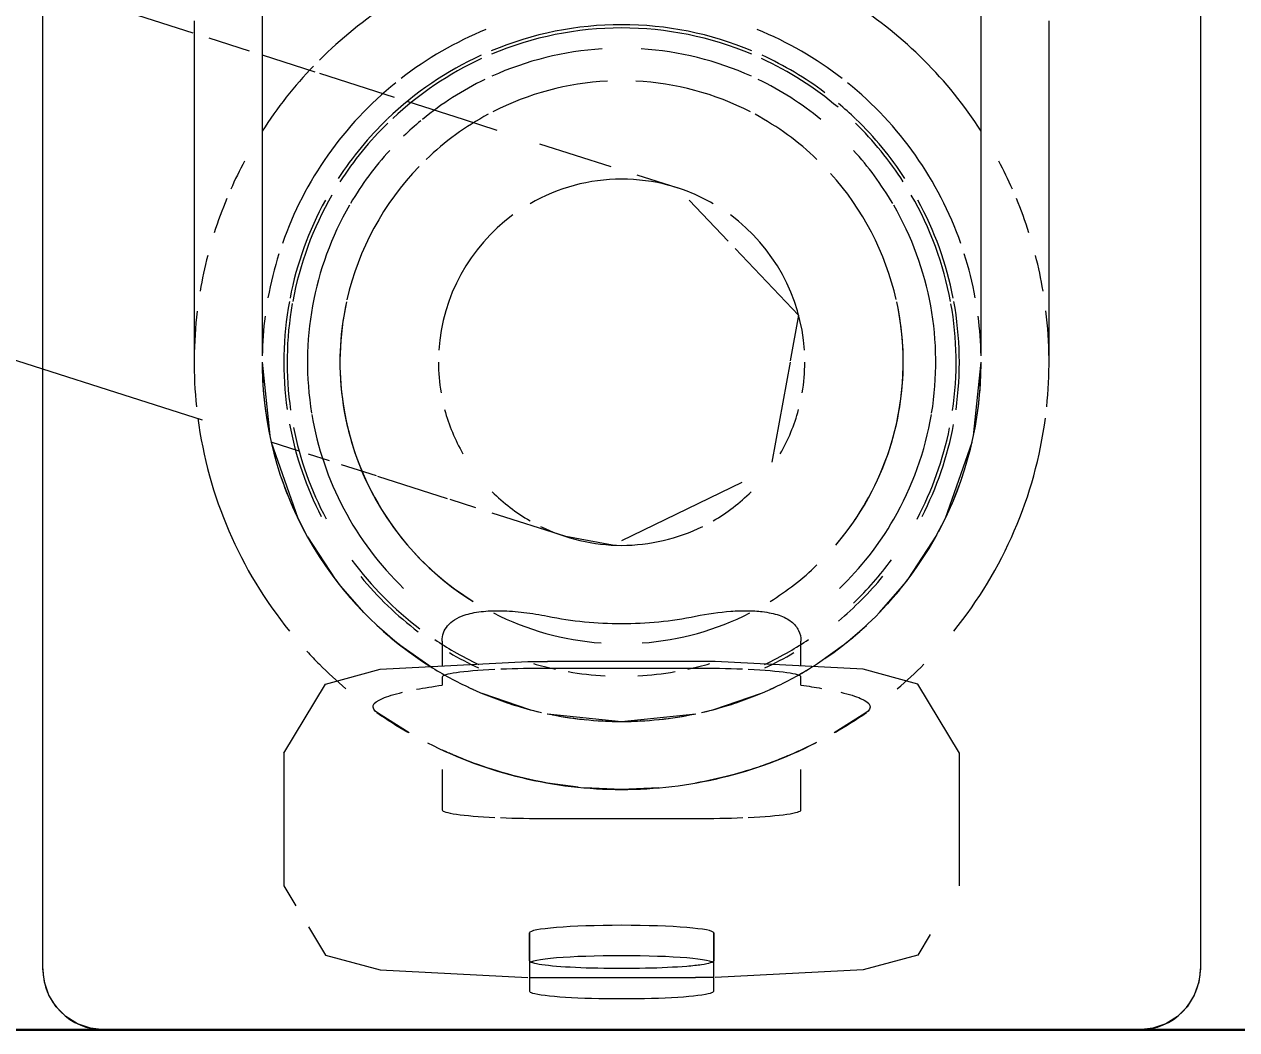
# Model space of a CAD drawing. Header units: metres. Extents: x 147 to 427, y -16 to 162.
# Drawn here: x 171.91921 to 171.95892, y 80.5957 to 80.62865 of the extents above; entities that cross this region are included whole.
import ezdxf

# ---------------------------------------------------------------- set-up
doc = ezdxf.new("R2010")
doc.units = ezdxf.units.M
doc.layers.add('1053_ARQ_BASE_MATADOURO_dwg', color=7, linetype='Continuous', lineweight=5, true_color=0x767676)
for name, color, linetype, lineweight in [('A-ANNO-DIMS', 7, 'Continuous', 5), ('A-ANNO-DIMS-50', 7, 'Continuous', 5), ('A-PAREDE', 7, 'Continuous', 30), ('A_lay', 7, 'Continuous', 5), ('P-SANR-FIXT', 7, 'Continuous', 5)]:
    doc.layers.add(name, color=color, linetype=linetype, lineweight=lineweight)
doc.styles.add('Century Gothic_1', font='GOTHIC.TTF', dxfattribs={"height": 0.075})
doc.dimstyles.new('Setores_1_5', dxfattribs={"dimscale": 0.3048, "dimtxt": 0.07831262022881443, "dimasz": 0.5208333333333333, "dimexe": 0.3937007874015747, "dimexo": 0.2460629921259842, "dimgap": 0.2870734908136483, "dimtad": 1, "dimrnd": 0.01, "dimzin": 0, "dimdsep": 46, "dimtxsty": 'Century Gothic_1', "dimblk1": 'OBLIQUE', "dimblk2": 'OBLIQUE', "dimsah": 1, "dimcen": 0.09, "dimazin": 0, "dimtfac": 1, "dimtdec": 4, "dimtix": 1, "dimtmove": 0, "dimatfit": 3, "dimfxl": 1, "dimtvp": 1, "dimtolj": 1, "dimtzin": 0, "dimarcsym": 2})
doc.dimstyles.new('Setores_1_5_1', dxfattribs={"dimscale": 0.3048, "dimtxt": 0.07831262022881443, "dimasz": 0.5208333333333333, "dimexe": 0.3937007874015747, "dimexo": 0.2460629921259842, "dimgap": 0.2870734908136483, "dimtad": 1, "dimrnd": 0.01, "dimzin": 0, "dimdsep": 46, "dimtxsty": 'Century Gothic_1', "dimblk1": 'OBLIQUE', "dimblk2": 'OBLIQUE', "dimsah": 1, "dimcen": 0.09, "dimazin": 0, "dimtfac": 1, "dimtdec": 4, "dimtix": 1, "dimtmove": 1, "dimatfit": 3, "dimfxl": 1, "dimtvp": 1, "dimtolj": 1, "dimtzin": 0, "dimarcsym": 2})

# ---------------------------------------------------------------- blocks, each defined once
blk = doc.blocks.new('UT_Ducha higiênica - UT_Ducha higiênica-V44-BANHEIROS E VESTIÁRIO')
at = {"layer": 'P-SANR-FIXT', "color": 254, "true_color": 0xd3d3d3}
for p, q in [((0.06104499430343664, 0.001999999999942737), (0.06104499430343756, 0.03878872391187442)), ((0.06822741628874161, 0.03878872391187346), (0.06822741628874161, 0.02214454025150191)), ((0.09177258371125956, 0.02214186629510981), (0.09177258371126114, 0.03878872391187346)), ((0.09895500569656936, 0.0387887239118745), (0.09895500569656929, 0.001999999999943672)), ((0.06104499430363419, 0.03424681124900408), (0.06595411103334692, 0.03267435979652091)), ((0.06822741628893825, 0.03194619170684351), (0.06994938744700697, 0.03139462282027672)), ((0.07010050506358714, 0.0313462179587135), (0.07254989304718312, 0.0305616483702218)), ((0.06822741628874326, 0.02187499999996194), (0.068475631387799, 0.0194702847717769)), ((0.09152369447769643, 0.01946705630806995), (0.09177258371125954, 0.02187499999996153)), ((0.06943539135149088, 0.01895869022099791), (0.0685225795415959, 0.01925107525385431)), ((0.09060673141862002, 0.01676706736024643), (0.09147742045860399, 0.0192553536774535)), ((0.06970923227606539, 0.01615714840250164), (0.07061358243711897, 0.01476944635694471)), ((0.08938492596379394, 0.01476747638813229), (0.09032112149020635, 0.01621212277870662)), ((0.07079582342454933, 0.01453491411446422), (0.07154986264698524, 0.0136781160826587)), ((0.0884501373530194, 0.01367811608266058), (0.08920417657545324, 0.01453491411446393)), ((0.07198276036385477, 0.01325423461310775), (0.07265991411450354, 0.01267082342450995)), ((0.08734008588549899, 0.01267082342450972), (0.08801578648560919, 0.01325288342363734)), ((0.07273374357054173, 0.01261242774707668), (0.07379873677420344, 0.01186809929879826)), ((0.08641334370622092, 0.01200267759110196), (0.08726376948164978, 0.01261047733788928)), ((0.07412491401730092, 0.01155671459198068), (0.07412491401730086, 0.01129402377390399)), ((0.08242311051218912, 0.01184108410913222), (0.07757688948781413, 0.01184108410913224)), ((0.08587508598270446, 0.0112940237739037), (0.08587508598270459, 0.01155671459198066)), ((0.07542150904338489, 0.0110292105958307), (0.07698436117071306, 0.01049520871497462)), ((0.08301563882928972, 0.01049520871497461), (0.08457849095971808, 0.01102921059713941)), ((0.0730394263074253, 0.009727966869603671), (0.07200607566634437, 0.01038164654034973)), ((0.07757394160187074, 0.01035510556088635), (0.08000000000000114, 0.0101024162887036)), ((0.0800000000000013, 0.0101024162887036), (0.08242605839813173, 0.01035510556088628)), ((0.08799392433365855, 0.01038164654034966), (0.08696057369257817, 0.009727966869603945)), ((0.08638031404183706, 0.009413395258703454), (0.08587508598270358, 0.009167389496973835)), ((0.0741249140173002, 0.008527372864121677), (0.07412491401729991, 0.007205805335185135)), ((0.08587508598270274, 0.007205805335185112), (0.0858750859827033, 0.00852737286654901)), ((0.0785765260091047, 0.007947555087235951), (0.07757688948781356, 0.008086289565497685)), ((0.08000000000000143, 0.00787499999996996), (0.07878384747720917, 0.007927922419297156)), ((0.0812161525227937, 0.007927922419297151), (0.0800000000000014, 0.00787499999996996)), ((0.07757688948781348, 0.006921435818033574), (0.0824231105121896, 0.006921435818033574)), ((0.07698346004041728, 0.001710865976455034), (0.07757688948801204, 0.001708375838780683)), ((0.07757688948801204, 0.001708375838780683), (0.08242311051238689, 0.001708375838780683)), ((0.0830165399599795, 0.001710865976455034), (0.08242311051238689, 0.001708375838780683)), ((0.09695500569656933, -5.632601052241171e-14), (0.06304499430343664, -5.632601052241171e-14))]:
    blk.add_line(p, q, dxfattribs=at)
at = {"layer": 'P-SANR-FIXT', "color": 9, "true_color": 0xc0c0c0}
for p, q in [((0.06104499430343674, 0.001999999999942718), (0.06104499430343764, 0.03878872391187346)), ((0.09895500569656944, 0.03878872391187348), (0.09895500569656941, 0.001999999999943668)), ((0.07412491401749814, 0.01273655080202415), (0.07412491401749814, 0.01193837181981316)), ((0.07412491401729997, 0.01273655080196305), (0.07412491401729997, 0.0119711626338149)), ((0.08587508598289864, 0.01193837181981316), (0.08587508598289864, 0.01273655080202415)), ((0.08587508598270448, 0.0119711626338149), (0.08587508598270448, 0.01273655080196381)), ((0.08242311051238689, 0.0120711386271508), (0.07757688948801204, 0.0120711386271508)), ((0.06893541974517674, 0.00906521186136257), (0.06893541974517674, 0.004714302604568912)), ((0.09106458025522005, 0.004714302604568912), (0.09106458025522005, 0.00906521186136257)), ((0.0689354197451789, 0.004714302604568912), (0.0693312301235298, 0.004056136002325582)), ((0.07698346004041728, 0.003173871124087191), (0.07698346004041728, 0.002177270031816306)), ((0.07698346004022073, 0.002264289819095029), (0.07698346004022073, 0.00317387112402691)), ((0.0830165399599795, 0.002177270031816306), (0.0830165399599795, 0.003173871124087191)), ((0.08301653995978217, 0.00317387112402691), (0.08301653995978217, 0.002264289819095029)), ((0.07698346004022073, 0.00217727003175559), (0.07698346004022073, 0.001267688726823709)), ((0.08301653995978217, 0.001267688726823709), (0.08301653995978217, 0.00217727003175559)), ((0.09695500569656944, -5.632601052241171e-14), (0.06304499430343675, -5.632812549727362e-14))]:
    blk.add_line(p, q, dxfattribs=at)
at = {"layer": 'P-SANR-FIXT', "color": 254, "true_color": 0xe0e0e0}
for p, q in [((0.06822741628874153, 0.0387887239118744), (0.06822741628874152, 0.02214454025150181)), ((0.09177258371125947, 0.02214186629510983), (0.09177258371126105, 0.03878872391187439)), ((0.0664770384321542, 0.03250685961409271), (0.06779785967540676, 0.03208378405961167)), ((0.07300000000019997, 0.03041747348683151), (0.07481458797318594, 0.02983623827673431)), ((0.07731404008871702, 0.02903563252098364), (0.07964731213833465, 0.02828825631759332)), ((0.08221458441827875, 0.02718533653465264), (0.08349389999843419, 0.02584150952551587)), ((0.08551621821180103, 0.02187500000002751), (0.08492132609945242, 0.01859802779996504)), ((0.07042862442270614, 0.01864054525287869), (0.06973999824243708, 0.0188611208262413)), ((0.07429762884090087, 0.01740125477517554), (0.07201105281647545, 0.01813367365799743)), ((0.08394184234054798, 0.01793315765967792), (0.08000000000020055, 0.01602502537867464)), ((0.07522818576166651, 0.01710318576149131), (0.07438156632513697, 0.01737436854975955)), ((0.07816972594214895, 0.016160973672439), (0.07576444373544437, 0.01693141562926708)), ((0.07970506017622805, 0.01588225350945988), (0.07816972594214895, 0.016160973672439)), ((0.07698436117071306, 0.01049520871497462), (0.07738035367749312, 0.01039757954135916)), ((0.08261964632250934, 0.01039757954135907), (0.08301563882928972, 0.01049520871497461))]:
    blk.add_line(p, q, dxfattribs=at)
at = {"layer": 'P-SANR-FIXT', "color": 254, "true_color": 0xe9e9e9}
for p, q in [((0.07481458797318594, 0.02983623827673431), (0.07591139295835699, 0.02948491792992195)), ((0.07196792898226677, 0.01814748676114455), (0.0708268214273001, 0.01851299777484513))]:
    blk.add_line(p, q, dxfattribs=at)
at = {"layer": 'P-SANR-FIXT', "color": 9, "true_color": 0xc0c0c0, "flags": 128}
for points in [[(0.06104499430363419, 0.02164623927538396), (0.0476736556236361, 0.02592924619630916), (0.03007630998353111, 0.03156589597164119), (0.01500000000021316, 0.03639502651315871)], [(0.0660000000001994, 0.03306065756349574), (0.0660000000001994, 0.02415942696860699), (0.0660000000001994, 0.02187500000003184)], [(0.09400000000019954, 0.02187500000003184), (0.09400000000019954, 0.02584343730840307), (0.09400000000019954, 0.03306065756349574)], [(0.0689354197451789, 0.00906521186136257), (0.07029757951632354, 0.01133025622936551), (0.07209136691995663, 0.01181830237206256), (0.07693186388701999, 0.01206843198265125), (0.07757688948801204, 0.0120711386271508)], [(0.09106458025522005, 0.00906521186136257), (0.08970242048407757, 0.01133025622936551), (0.08790863308044232, 0.01181830237206256), (0.08306813611337895, 0.01206843198265125), (0.08242311051238689, 0.0120711386271508)], [(0.06973999824243708, 0.003376422840062014), (0.07029757951632354, 0.002449258236561638), (0.0720913669199588, 0.001961212093868926), (0.07693186388701999, 0.001711082483280234)], [(0.09010558220786723, 0.003119648899398874), (0.08970242048407757, 0.002449258236561638), (0.08790863308044014, 0.001961212093868926), (0.08306813611337895, 0.001711082483280234)], [(0.06304499430343675, -5.726294438623825e-14), (0.06259995243552413, 5.014417557908725e-05), (0.06217722682520164, 0.0001980622641378956), (0.06179801469971929, 0.0004363370350066705), (0.06148133133850069, 0.0007530203962252626), (0.06124305656763191, 0.001132232521707611), (0.0610951384790731, 0.001554958132030097), (0.06104499430343675, 0.001999999999942726)], [(0.0989550056965694, 0.001999999999943688), (0.09890486152093304, 0.001554958132031078), (0.09875694343237425, 0.001132232521708595), (0.09851866866150548, 0.0007530203962262385), (0.09820198530028691, 0.0004363370350076501), (0.09782277317480456, 0.0001980622641388589), (0.09740004756448208, 5.014417558004189e-05), (0.09695500569656945, -5.63238955475498e-14)]]:
    blk.add_lwpolyline(points, dxfattribs=at)
at = {"layer": 'P-SANR-FIXT', "color": 254, "true_color": 0xe0e0e0, "flags": 128}
for points in [[(0.08050085544233644, 0.02801485572802977), (0.08180413976469302, 0.02759739746852532), (0.08183027405825215, 0.02758902632762469)], [(0.08372439327547336, 0.02559939327529816), (0.08579708865523403, 0.02342217908652389), (0.08552419909304948, 0.02191896280510337)]]:
    blk.add_lwpolyline(points, dxfattribs=at)
at = {"layer": 'P-SANR-FIXT', "color": 254, "true_color": 0xd3d3d3, "flags": 128}
for points in [[(0.06626901951478636, 0.01997291869994278), (0.06343099433523665, 0.02088197364026179), (0.06104499430363419, 0.02164623927538396)], [(0.06852257954139873, 0.01925535367745389), (0.06939326858138262, 0.0167670673602468), (0.06969279947319262, 0.01618682414660303)]]:
    blk.add_lwpolyline(points, dxfattribs=at)
at = {"layer": 'P-SANR-FIXT', "color": 254, "true_color": 0xd3d3d3}
for centre, radius, start, end in [((0.0800000000000014, 0.02187499999996996), 0.01399999999999999, 122.7927710263034, 135.0000000000004), ((0.0800000000000014, 0.02187499999996996), 0.01400000000000001, 32.76646705730297, 57.20722897369675), ((0.0800000000000014, 0.02187499999996695), 0.01177258371126372, 112.1724702843523, 127.8402297297984), ((0.0800000000000014, 0.02187499999996695), 0.0117725837112637, 52.15977027020109, 67.82752971564723), ((0.0800000000000014, 0.02187499999996996), 0.01399999999999999, 136.1160711698546, 147.2335472644615), ((0.0800000000000014, 0.02187499999996695), 0.01177258371126371, 128.9337603640835, 160.694666494968), ((0.0800000000000014, 0.02187499999996695), 0.01177258371126372, 19.30594577681172, 51.066239635916), ((0.0800000000000014, 0.02187499999996996), 0.01399999999999999, 151.9013180165063, 156.1238706029173), ((0.0800000000000014, 0.02187499999996996), 0.01400000000000002, 23.87657473019632, 28.0975094440736), ((0.0800000000000014, 0.02187499999996996), 0.01399999999999998, 157.4647597343365, 162.3844249266433), ((0.0800000000000014, 0.02187499999996996), 0.01400000000000002, 17.62795192153268, 22.53729517271652), ((0.0800000000000014, 0.02187499999996695), 0.01177258371126372, 162.4145360138932, 169.6754219534074), ((0.0800000000000014, 0.02187499999996695), 0.0117725837112637, 10.32457804659221, 17.58202703351396), ((0.0800000000000014, 0.02187499999996996), 0.01399999999999998, 165.5324568338485, 170.4147584947879), ((0.0800000000000014, 0.02187499999996996), 0.01400000000000002, 9.591113623502343, 14.46827170931851), ((0.0800000000000014, 0.02187499999996695), 0.01177258371126371, 172.6178997737828, 178.9617827200773), ((0.0800000000000014, 0.02187499999996695), 0.0117725837112637, 1.027648494441576, 7.369686186469377), ((0.0800000000000014, 0.02187499999996695), 0.01177258371126372, 179.9999999999999, 238.2407709617507), ((0.0800000000000014, 0.02187499999996695), 0.01177258371126372, 304.4582112086861, 359.9999999999994), ((0.0800000000000013, 0.02187499999996173), 0.01177258371125813, 198.5781000341353, 208.0829761928036), ((0.0800000000000013, 0.02187499999996173), 0.01177258371125814, 331.9170238072614, 341.4218999655718), ((0.0800000000000013, 0.02187499999996173), 0.01177258371125812, 216.9068243999064, 222.2320135360429), ((0.0800000000000013, 0.02187499999996173), 0.01177258371125814, 317.7679864640071, 323.082986689777), ((0.0800000000000013, 0.02187499999996173), 0.01177258371125812, 227.7679864639939, 233.8813482091198), ((0.0800000000000013, 0.02187499999996173), 0.01177258371125815, 306.1122745238297, 312.2320135359934), ((0.0800000000000014, 0.02187499999996996), 0.01400000000000001, 222.5694647860512, 225), ((0.08000000000000139, 0.02187499999996695), 0.01106186790881813, 239.338190785771, 244.9165048656983), ((0.08000000000000139, 0.02187499999996695), 0.01095503730636506, 239.8912606473103, 244.7411879058695), ((0.08000000000000139, 0.02187499999996695), 0.0109550373063651, 295.2638642580037, 300.1091061763011), ((0.08000000000000139, 0.02187499999996695), 0.01106186790881811, 295.0881451000381, 300.6616790644781), ((0.0800000000000013, 0.02187499999996173), 0.01177258371125812, 244.1809944423826, 251.4218999659354), ((0.0800000000000013, 0.02187499999996173), 0.01177258371125814, 288.5781000340513, 295.8190055616992), ((0.0800000000000014, 0.02187499999996996), 0.01400000000000001, 235.0452502056122, 239.9999999999999), ((0.0800000000000014, 0.02187499999996695), 0.01177258371126371, 252.5401964042851, 256.9012773654451), ((0.0800000000000014, 0.02187499999996695), 0.01177258371126371, 276.1012778017217, 281.65197896074), ((0.0800000000000014, 0.02187499999996695), 0.01177258371126372, 283.0987226345537, 287.4598035970419), ((0.0800000000000014, 0.02187499999996996), 0.01399999999999999, 299.9999999999998, 304.9547497943876), ((0.0800000000000014, 0.02187499999996695), 0.01177258371126372, 258.9363619954527, 264.3935572261639), ((0.0800000000000014, 0.02187499999996695), 0.01177258371126371, 265.9216765869433, 269.9999999999995), ((0.0800000000000014, 0.02187499999996695), 0.0117725837112637, 269.9999999999994, 274.0783234131129), ((0.0800000000000014, 0.02187499999996996), 0.01400000000000001, 242.9732053847917, 269.9999999999999), ((0.0800000000000014, 0.02187499999996996), 0.014, 269.9999999999998, 297.0267946154638)]:
    blk.add_arc(centre, radius, start, end, dxfattribs=at)
at = {"layer": 'P-SANR-FIXT', "color": 254, "true_color": 0xe0e0e0}
for centre, radius, start, end in [((0.08000000000000139, 0.02187499999996695), 0.01106186790881811, 90.00000000000037, 112.6942804123422), ((0.08000000000000139, 0.02187499999996695), 0.01095503730636507, 89.99999999999997, 112.9155889830821), ((0.08000000000000139, 0.02187499999996695), 0.01106186790881813, 67.30571958765826, 90.00000000000006), ((0.08000000000000139, 0.02187499999996695), 0.01095503730636507, 67.08441101691236, 89.99999999999964), ((0.08000000000000139, 0.02187499999996695), 0.01106186790881811, 114.5985827828752, 133.8419831186609), ((0.08000000000000139, 0.02187499999996695), 0.01095503730636509, 114.7532005683548, 133.1674435286872), ((0.08000000000000139, 0.02187499999996695), 0.01095503730636506, 49.68712590703657, 65.24679943163918), ((0.08000000000000139, 0.02187499999996695), 0.01106186790881813, 52.98881364729386, 65.40141721712534), ((0.08000000000000139, 0.02187499999996695), 0.009224841614128749, 92.89448686670958, 117.213598098258), ((0.08000000000000139, 0.02187499999996695), 0.009224841614128749, 92.89448686670958, 117.213598098258), ((0.08000000000000139, 0.02187499999996695), 0.009224841614128742, 62.78640190173435, 87.1055131332892), ((0.08000000000000139, 0.02187499999996695), 0.009224841614128742, 62.78640190173435, 87.1055131332892), ((0.08000000000000139, 0.02187499999996695), 0.01106186790881813, 46.15801688133966, 50.07644972300966), ((0.08000000000000139, 0.02187499999996695), 0.01106186790881812, 133.9230484541235, 147.0316496479592), ((0.08000000000000139, 0.02187499999996695), 0.00922484161412875, 118.2748387980742, 133.9230484541271), ((0.08000000000000139, 0.02187499999996695), 0.00922484161412875, 118.2748387980742, 133.9230484541271), ((0.08000000000000139, 0.02187499999996695), 0.009224841614128742, 46.0769515458609, 61.72516120193372), ((0.08000000000000139, 0.02187499999996695), 0.009224841614128742, 46.0769515458609, 61.72516120193372), ((0.08000000000000139, 0.02187499999996695), 0.01106186790881813, 32.96891572373855, 46.07695154586379), ((0.08000000000000139, 0.02187499999996695), 0.01095503730636508, 134.334656598687, 147.3692747812611), ((0.08000000000000139, 0.02187499999996695), 0.01095503730636506, 32.63132096195783, 45.66526056333498), ((0.08000000000000139, 0.02187499999996695), 0.009224841614128754, 135.9315731659198, 167.1578964023332), ((0.08000000000000139, 0.02187499999996695), 0.009224841614128754, 135.9315731659198, 167.1578964023332), ((0.07999999999999673, 0.02187499999996173), 0.005999999999999991, 89.99999999995525, 119.9999999999699), ((0.07999999999999673, 0.02187499999996173), 0.006000000000000004, 74.99999999996264, 89.99999999995535), ((0.08000000000000139, 0.02187499999996695), 0.009224841614128737, 12.85042544492512, 42.12611141866983), ((0.08000000000000139, 0.02187499999996695), 0.009224841614128737, 12.85042544492512, 42.12611141866983), ((0.07999999999999673, 0.02187499999996173), 0.005999999999999994, 59.99999999997006, 74.9999999999626), ((0.08000000000000139, 0.02187499999996695), 0.01106186790881812, 151.2867300973497, 169.0457555543734), ((0.08000000000000139, 0.02187499999996695), 0.01095503730636509, 149.9999999999999, 169.5394630766699), ((0.08000000000000139, 0.02187499999996695), 0.01095503730636507, 10.46053692332972, 29.99999999999964), ((0.08000000000000139, 0.02187499999996695), 0.01106186790881813, 10.94648128964185, 28.71326990265073), ((0.07999999999999673, 0.02187499999996173), 0.006000000000000014, 126.4558563755864, 176.2596558630459), ((0.07999999999999673, 0.02187499999996173), 0.005999999999999999, 3.75001315622198, 53.54414486825304), ((0.08000000000000139, 0.02187499999996695), 0.01106186790881813, 169.640486291803, 188.0750667196599), ((0.08000000000000139, 0.02187499999996695), 0.009224841614128738, 167.5775024620272, 209.9999999999995), ((0.08000000000000139, 0.02187499999996695), 0.009224841614128738, 167.5775024620272, 238.1676693471377), ((0.08000000000000139, 0.02187499999996695), 0.009224841614128752, 319.5112149420289, 12.4224975379725), ((0.08000000000000139, 0.02187499999996695), 0.009224841614128764, 329.9999999999993, 12.42249753797252), ((0.08000000000000139, 0.02187499999996695), 0.01106186790881812, 351.9194111386425, 10.35951370819736), ((0.08000000000000139, 0.02187499999996695), 0.01095503730636508, 169.9008664072568, 188.267496492692), ((0.08000000000000139, 0.02187499999996695), 0.01095503730636508, 351.7274473685669, 10.09043831296133), ((0.0800000000000013, 0.02187499999996173), 0.01177258371125814, 179.9999999999993, 191.6742183424695), ((0.07999999999999673, 0.02187499999996173), 0.006000000000000017, 179.9999999999999, 189.6472123594997), ((0.07999999999999673, 0.02187499999996173), 0.005999999999999998, 350.377751244923, 359.9999999999991), ((0.0800000000000013, 0.02187499999996173), 0.01177258371125814, 348.3105877482108, 359.999999999999), ((0.07999999999999673, 0.02187499999996173), 0.006000000000000005, 195.000000000007, 210.0000000000144), ((0.07999999999999673, 0.02187499999996173), 0.005999999999999996, 330.000000000014, 345.0000000000065), ((0.08000000000000139, 0.02187499999996695), 0.01106186790881813, 190.5929366025706, 207.1726738920098), ((0.08000000000000139, 0.02187499999996695), 0.01095503730636508, 191.2771892320177, 207.9593414457524), ((0.08000000000000139, 0.02187499999996695), 0.01095503730636508, 332.0228205646238, 348.698395418212), ((0.08000000000000139, 0.02187499999996695), 0.01106186790881813, 332.8095514476709, 349.3826173398389), ((0.07999999999999673, 0.02187499999996173), 0.006000000000000009, 225.0000000000219, 240.0000000000293), ((0.07999999999999673, 0.02187499999996173), 0.005999999999999983, 300.0000000000289, 315.0000000000214), ((0.08000000000000139, 0.02187499999996695), 0.009224841614128738, 209.9999999999995, 238.1676693471377), ((0.08000000000000139, 0.02187499999996695), 0.009224841614128752, 319.5112149420289, 329.9999999999994), ((0.07999999999999673, 0.02187499999996173), 0.005999999999999991, 243.7091186526314, 270.0000000000442), ((0.07999999999999673, 0.02187499999996173), 0.005999999999999997, 270.0000000000439, 296.304005223756), ((0.0800000000000013, 0.02187499999996173), 0.01177258371125811, 209.1755042887906, 209.9999999999989), ((0.08000000000000139, 0.02187499999996695), 0.01095503730636507, 216.2878855970171, 232.9111067285773), ((0.08000000000000139, 0.02187499999996695), 0.009224841614128745, 301.8434269842419, 313.9230484541222), ((0.08000000000000139, 0.02187499999996695), 0.009224841614128745, 301.8434269842419, 313.9230484541222), ((0.08000000000000139, 0.02187499999996695), 0.01095503730636509, 313.9230484541221, 323.776599153589), ((0.08000000000000139, 0.02187499999996695), 0.01106186790881814, 219.4200401855547, 232.9888136473202), ((0.08000000000000139, 0.02187499999996695), 0.01106186790881811, 309.9235502769903, 320.6389114890669), ((0.08000000000000139, 0.02187499999996695), 0.009224841614128747, 242.9536342414685, 265.810248882664), ((0.08000000000000139, 0.02187499999996695), 0.009224841614128747, 242.9536342414685, 265.810248882664), ((0.08000000000000139, 0.02187499999996695), 0.009224841614128747, 274.1897511173202, 297.0569691986317), ((0.08000000000000139, 0.02187499999996695), 0.009224841614128747, 274.1897511173202, 297.0569691986317), ((0.08000000000000139, 0.02187499999996695), 0.01095503730636507, 236.044814600539, 239.8912606473103), ((0.08000000000000139, 0.02187499999996695), 0.01095503730636509, 300.1091061763011, 303.9680853394557), ((0.0800000000000013, 0.02187499999996173), 0.01177258371125811, 251.4218999659354, 254.6371344905134), ((0.0800000000000013, 0.02187499999996173), 0.01177258371125811, 269.9999999999991, 281.9287919172912), ((0.0800000000000013, 0.02187499999996173), 0.01177258371125814, 285.3628655094844, 288.5781000340513)]:
    blk.add_arc(centre, radius, start, end, dxfattribs=at)
at = {"layer": 'P-SANR-FIXT', "color": 254, "true_color": 0xe9e9e9}
for centre, radius, start, end in [((0.08000000000000138, 0.02187499999996695), 0.01029022396165959, 93.57252902793815, 114.39608050732), ((0.08000000000000138, 0.02187499999996695), 0.0102902239616596, 65.60391949267456, 86.42747097206139), ((0.08000000000000138, 0.02187499999996695), 0.01029022396165958, 115.7875496680386, 129.332409710294), ((0.08000000000000138, 0.02187499999996695), 0.01029022396165961, 50.66759028981125, 64.21245033195585), ((0.08000000000000138, 0.02187499999996695), 0.0102902239616596, 129.7311117366891, 133.9230484541284), ((0.08000000000000138, 0.02187499999996695), 0.0102902239616596, 137.5668966855695, 149.6278910948533), ((0.08000000000000138, 0.02187499999996695), 0.01029022396165961, 30.37290782518648, 42.43254720300475), ((0.08000000000000138, 0.02187499999996695), 0.0102902239616596, 150.0000000000004, 189.3324097101969), ((0.08000000000000138, 0.02187499999996695), 0.01029022396165961, 350.6675902898027, 30.00000000000011), ((0.08000000000000138, 0.02187499999996695), 0.01029022396165961, 189.5547970568336, 226.0769515458719), ((0.08000000000000138, 0.02187499999996695), 0.0102902239616596, 330.0000000000245, 350.4432642318857), ((0.08000000000000138, 0.02187499999996695), 0.01029022396165959, 313.9230484541383, 329.9999999999998), ((0.08000000000000138, 0.02187499999996695), 0.0102902239616596, 253.6856786204039, 257.8513009915529), ((0.08000000000000138, 0.02187499999996695), 0.01029022396165961, 282.1486990084496, 286.3143213795997), ((0.0800000000000013, 0.02187499999996173), 0.01177258371125813, 299.9999999999991, 303.002693912369), ((0.08000000000000138, 0.02187499999996695), 0.01029022396165961, 260.1846560239869, 267.011049651266), ((0.08000000000000138, 0.02187499999996695), 0.01029022396165959, 272.9889503487914, 279.8153439760294), ((0.0800000000000013, 0.02187499999996173), 0.01177258371125813, 254.6371344905134, 254.9999999999988), ((0.0800000000000013, 0.02187499999996173), 0.01177258371125812, 258.0712080827149, 269.9999999999988), ((0.0800000000000013, 0.02187499999996173), 0.01177258371125813, 284.9999999999991, 285.3628655094844)]:
    blk.add_arc(centre, radius, start, end, dxfattribs=at)
at = {"layer": 'P-SANR-FIXT', "color": 9, "true_color": 0xc0c0c0}
for centre, radius, start, end in [((0.0800000000000014, 0.02187499999996996), 0.014, 173.1165843224366, 185.9928586699199), ((0.0800000000000014, 0.02187499999996996), 0.01400000000000001, 354.0073816940119, 6.890104071812952), ((0.0800000000000014, 0.02187499999996996), 0.01400000000000001, 187.5018254958601, 219.0196405060804), ((0.0800000000000014, 0.02187499999996996), 0.01399999999999999, 320.9788012077646, 352.4987047417355), ((0.0800000000000014, 0.02187499999996996), 0.01400000000000001, 225, 229.833719127347), ((0.0800000000000014, 0.02187499999996996), 0.014, 310.1662808724554, 314.9999999999998), ((0.0800000000000014, 0.02187499999996695), 0.0117725837112637, 238.2407709617503, 245.5649103404674), ((0.0800000000000014, 0.02187499999996695), 0.01177258371126372, 294.4350896595888, 301.7592290382601), ((0.06304499430343664, 0.001999999999942737), 0.002000000000000009, 180.0000000000003, 270.0000000000001), ((0.09695500569656929, 0.001999999999943676), 0.002, 270.0000000000008, 3.81666561775622e-13)]:
    blk.add_arc(centre, radius, start, end, dxfattribs=at)
at = {"layer": 'P-SANR-FIXT', "color": 254, "true_color": 0xd3d3d3}
for centre, major_axis, ratio, start_param, end_param in [((0.07757688948781408, 0.01155671459198065), (0.003451975470513154, 0), 0.08237877690054903, 2.094395102393162, 3.14159265358975), ((0.08242311051218897, 0.01155671459198064), (0.003451975470513152, 0), 0.08237877690054815, 0, 1.047197551196579), ((0.07757688948781344, 0.007205805335185135), (0.003451975470513124, 0), 0.08237877690054932, 3.141592653589793, 3.665191429188086), ((0.0824231105121896, 0.007205805335185124), (0.003451975470513147, 0), 0.08237877690054848, 5.759586531581252, 6.283185307179537), ((0.07757688948781344, 0.007205805335185135), (0.003451975470513134, 0), 0.08237877690054896, 4.248395533679652, 4.712388980384691), ((0.0824231105121896, 0.007205805335185124), (-0.003451975470513138, 2.113725355349547e-19), 0.08237877690054898, 1.570796326794896, 2.034789773511239), ((0.08000000000000146, 0.00226428981909502), (0.003016539959780715, 0), 0.08237877690054897, 3.403392041388943, 5.497787143782138), ((0.08000000000000146, 0.001267688726823711), (0.003016539959780714, 0), 0.08237877690054897, 6.021385919380431, 6.283185307179586)]:
    blk.add_ellipse(centre, major_axis=major_axis, ratio=ratio, start_param=start_param, end_param=end_param, dxfattribs=at)
at = {"layer": 'P-SANR-FIXT', "color": 9, "true_color": 0xc0c0c0}
for centre, major_axis, ratio, start_param, end_param in [((0.07757688948781408, 0.01155671459198065), (-0.003451975470513152, 1.744357594656939e-18), 0.08237877690054865, 4.712388980384661, 5.171946324116972), ((0.08242311051218897, 0.01155671459198064), (0.003451975470513147, 0), 0.08237877690054861, 1.11123898409863, 1.570796326794856), ((0.07757688948781344, 0.007205805335185135), (0.003451975470513131, 0), 0.0823787769005492, 3.665191429188086, 4.188790204786389), ((0.0824231105121896, 0.007205805335185124), (0.003451975470513146, 0), 0.08237877690054855, 5.23598775598297, 5.759586531581252), ((0.08000000000000146, 0.003173871124026901), (0.003016539959780726, 0), 0.08237877690054876, 6.98081025283336e-15, 3.141592653589793), ((0.08000000000000146, 0.002177270031755593), (0.003016539959780712, 0), 0.082378776900549, 0, 3.141592653589788), ((0.08000000000000146, 0.00226428981909502), (0.003016539959780724, 0), 0.0823787769005486, 3.141592653589794, 3.403392041388944), ((0.08000000000000146, 0.00226428981909502), (-0.003016539959780712, 8.545162239223548e-19), 0.082378776900549, 2.879793265790649, 3.141592653589799), ((0.08000000000000146, 0.001267688726823711), (0.003016539959780714, 0), 0.08237877690054904, 3.403392041388936, 6.021385919380431)]:
    blk.add_ellipse(centre, major_axis=major_axis, ratio=ratio, start_param=start_param, end_param=end_param, dxfattribs=at)
at = {"layer": 'P-SANR-FIXT', "color": 254, "true_color": 0xe0e0e0}
for centre, major_axis, ratio, start_param, end_param in [((0.08000000000000146, 0.00226428981909502), (0.003016539959780717, 0), 0.08237877690054901, 5.497787143782138, 5.759586531581289), ((0.08000000000000146, 0.00226428981909502), (0.00301653995978071, 0), 0.0823787769005491, 5.759586531581289, 6.021385919380438), ((0.08000000000000146, 0.001267688726823711), (0.003016539959780726, 0), 0.08237877690054869, 3.141592653589793, 3.403392041388937)]:
    blk.add_ellipse(centre, major_axis=major_axis, ratio=ratio, start_param=start_param, end_param=end_param, dxfattribs=at)
at = {"layer": 'P-SANR-FIXT', "color": 9, "true_color": 0xc0c0c0}
for points, knots in [([(0.07412491401730092, 0.01273655080196266), (0.07412491401730094, 0.01292776559019667), (0.07424019559584757, 0.0132674779426161), (0.07472833897930509, 0.01357976252791599), (0.07537573796532493, 0.01371731337392978), (0.07604831466854436, 0.01374526813420808), (0.07679768532176194, 0.013689396312015), (0.07731799542481801, 0.01360681650745273), (0.07757688948781417, 0.01355328701287029)], [-1, -1, -1, -1, -0.7857142857142857, -0.5714285714285714, -0.4285714285714285, -0.2857142857142857, -0.1428571428571428, 0, 0, 0, 0]), ([(0.08242311051218912, 0.01355328701287018), (0.08281200192307149, 0.01363368088504026), (0.08330191830088919, 0.0137009191659088), (0.08385235046934074, 0.01373122440042551), (0.08420557967450273, 0.01373462639614367), (0.08467186107058537, 0.01370768661175037), (0.08518005443952731, 0.01359856833922067), (0.08558462768328069, 0.0133893237534449), (0.08582430021957967, 0.01309725402685002), (0.08587508598270212, 0.01286372731881025), (0.08587508598270212, 0.01273655080196375)], [-1, -1, -1, -1, -0.7857142857142857, -0.7321428571428572, -0.6785714285714286, -0.5714285714285714, -0.4285714285714285, -0.2857142857142857, -0.1428571428571428, 0, 0, 0, 0])]:
    blk.add_open_spline(points, degree=3, knots=knots, dxfattribs=at)
for points in [[(0.07757688948781416, 0.0135532870128703), (0.07797667516069921, 0.01347251689768571), (0.07878031258561552, 0.0133512902667954), (0.0795920821688241, 0.0133106908348628), (0.08000000000000149, 0.01331054791863593)], [(0.08000000000000151, 0.01331054791863593), (0.08040791783117891, 0.01331069083486276), (0.08121968741438763, 0.01335129026679529), (0.08202332483930397, 0.01347251689768559), (0.0824231105121891, 0.01355328701287018)]]:
    blk.add_open_spline(points, degree=3, dxfattribs=at)
at = {"layer": 'P-SANR-FIXT', "color": 254, "true_color": 0xd3d3d3}
for points in [[(0.07328539888204792, 0.01115649736726008), (0.07353301043889483, 0.01120316725451936), (0.07381284881731248, 0.01124900939006732), (0.07412491401730086, 0.01129402377390398)], [(0.08587508598270446, 0.01129402377390369), (0.08611761580281514, 0.01125903964105354), (0.08634068050308152, 0.0112235555430974), (0.08654428008350364, 0.01118757148003529)], [(0.08587508598270267, 0.009167389496973431), (0.08587391458624062, 0.009166847927420858), (0.08581570516226683, 0.009139676747997953), (0.0856384666095019, 0.009060025289263971), (0.0855239642714642, 0.009010870852312782)], [(0.07757688948781348, 0.0080862895654977), (0.0770536540490613, 0.008178238504306367), (0.07604229140294476, 0.008419318881510101), (0.07521777468334055, 0.008712633452012349), (0.07489290320114268, 0.00883975691489147)]]:
    blk.add_open_spline(points, degree=3, dxfattribs=at)
for points, knots in [([(0.07200607566634439, 0.01038164654034966), (0.07176413219519852, 0.010548994231592), (0.07184450069082454, 0.01077985224657996), (0.07254659521137552, 0.01099474111673712), (0.07282204756191686, 0.01105945503815809)], [-1, -1, -1, -1, -0.5, -0.2772373823292338, -0.2772373823292338, -0.2772373823292338, -0.2772373823292338]), ([(0.08717795242786282, 0.01105945504055995), (0.0874534047832735, 0.01099474111837585), (0.08815549930887208, 0.01077985224746019), (0.08823586780480439, 0.01054899423159195), (0.08799392433365866, 0.01038164654034966)], [-0.7227626204269767, -0.7227626204269767, -0.7227626204269767, -0.7227626204269767, -0.5, 0, 0, 0, 0]), ([(0.07447573787091158, 0.009011017398619548), (0.07441864583294101, 0.00903554373542933), (0.07421650859278836, 0.00912415226915189), (0.07412667111199334, 0.009166577142644577), (0.0741249140172999, 0.00916738949697359)], [0.7142857142857142, 0.7142857142857142, 0.7142857142857142, 0.7142857142857142, 0.7857142857142857, 1, 1, 1, 1]), ([(0.08510709679886043, 0.008839756914891549), (0.08494511706398729, 0.008776280558956894), (0.08448618188885397, 0.008605106640622088), (0.08357611188587523, 0.008323608658462886), (0.08281553709125367, 0.008155251269604218), (0.08242311051218952, 0.008086289565497718)], [0.4285714285714285, 0.4285714285714285, 0.4285714285714285, 0.4285714285714285, 0.5714285714285714, 0.7857142857142857, 1, 1, 1, 1])]:
    blk.add_open_spline(points, degree=3, knots=knots, dxfattribs=at)
at = {"layer": 'P-SANR-FIXT', "color": 254, "true_color": 0xe0e0e0}
blk.add_open_spline([(0.07489290320114268, 0.00883975691489147), (0.07477107639531849, 0.008887428213471143), (0.07462502569377036, 0.008947327353215954), (0.07450428388989686, 0.008998754230214658), (0.07447573787091158, 0.009011017398619547)], degree=3, knots=[0.5714285714285714, 0.5714285714285714, 0.5714285714285714, 0.5714285714285714, 0.6785714285714286, 0.7142857142857142, 0.7142857142857142, 0.7142857142857142, 0.7142857142857142], dxfattribs=at)
blk.add_open_spline([(0.0855239642714642, 0.009010870852312782), (0.08540946193342651, 0.008961716415361592), (0.08526907653373357, 0.008903233270826203), (0.08510709679886043, 0.008839756914891549)], degree=3, dxfattribs=at)
blk = doc.blocks.new('1053_ARQ_BASE_MATADOURO_dwg_arq geral tgov-4039641-BANHEIROS E VESTIÁRIO')
at = {"layer": 'A_lay', "true_color": 0xaaaaaa}
h = blk.add_hatch(dxfattribs=at)
h.set_pattern_fill('FP_2', color=253, style=0, pattern_type=2)
h.set_pattern_definition([(90, (-0.43, 0), (-0.6125, 3.750480822388769e-17), []), (180, (-0.43, 0), (-7.500961644777538e-17, -0.6125), [])])
h.paths.add_polyline_path([(32.9982296655655, -1.360337736084986), (33.01237180118935, -1.346195600926807), (33.43663586990462, -1.77045966871076), (33.42249373428078, -1.784601803868939), (33.25023462308762, -1.612342693053915)])
h.paths.add_polyline_path([(33.41165809009424, -2.567213544799652), (33.41122966582353, -2.567213544799652), (33.41153817298636, -2.567499975164101)])
h.paths.add_polyline_path([(31.19822966551894, -2.590337736532022), (32.07822903066692, -2.590337723493596), (32.07822966552359, -1.360337736084986), (31.9982296655655, -1.360337736084986), (31.9982296655655, -1.340337736532025), (32.09822966554222, -1.340337736532025), (32.09822966554222, -2.590337736532022), (32.97822966554688, -2.590337736532022), (32.97822966554688, -1.360337736084986), (32.69822966551894, -1.360337736084986), (32.69822966551894, -1.340337736532025), (32.9982296655655, -1.340337736532025), (32.9982296655655, -2.590337736532022), (33.36143735738526, -2.590337723493626), (33.36230898696525, -2.584644456362063), (33.36850861286325, -2.584118906497852), (33.37272822873721, -2.583180386026411), (33.3639897591028, -2.582610914488273), (33.38495522576743, -2.571112018484472), (33.38522966535411, -2.571112018484472), (33.38475389388188, -2.567213544799652), (33.37766758755459, -2.56675270268307), (33.37784901540559, -2.531764418520862), (33.37935890742477, -2.529469504030543), (33.38033918392303, -2.529386299058091), (33.38033918392303, -2.530819531470261), (33.38475389388188, -2.529654912327599), (33.38849361837163, -2.529260466487359), (33.38519683457316, -2.529079990610626), (33.38230822881664, -2.529079990610626), (33.38230822881664, -2.527990126248646), (33.39363069786764, -2.527990126248646), (33.39845663859801, -2.451804880380545), (33.40332281405001, -2.527990126248646), (33.41415110236105, -2.528241146850083), (33.41415110236105, -2.529079990610626), (33.40934836446957, -2.529569412834353), (33.41105634879104, -2.532213544799656), (33.41153817298636, -2.529370996491358), (33.41318337963542, -2.529491669047795), (33.41458401044638, -2.531318225015941), (33.41467251459932, -2.530331478504427), (33.4174584135822, -2.530615062280749), (33.4174584135822, -2.531588071625247), (33.4174584135822, -2.532213544799656), (33.41882147603067, -2.53257269248625), (33.41882153157442, -2.567213544799652), (33.41165809009424, -2.567213544799652), (33.4115613925586, -2.571112018484472), (33.41255289996535, -2.571112018484472), (33.4331532524047, -2.583180386026411), (33.42848461750561, -2.583665235818116), (33.42841931263904, -2.583790940594805), (33.42373110244044, -2.583180386026411), (33.42380640577898, -2.583851335952597), (33.43439815729597, -2.58512119470378), (33.43518967956162, -2.590337723493803), (33.79822966549565, -2.590337736532022), (33.79822966549565, -1.360337736084986), (33.59822966554222, -1.360337736084986), (33.59822966554222, -1.340337736532025), (33.79822966549565, -1.340337736532025), (33.79822966549565, -0.5403377357869643), (32.49990418984109, -0.5403377357869643), (32.49990418984109, -0.520337736233998), (33.79822966549565, -0.520337736233998), (33.79822966561207, 0.7096622623503934), (31.64822966558879, 0.7096622623503934), (31.64822966547237, -0.720337737351584), (31.37822966557015, -0.9803377389907172), (31.37822966557015, -1.340337738394669), (31.39822966547237, -1.340337738394669), (31.39822966547237, -1.36033773794763), (31.19822966551894, -1.36033773794763), (31.19822966551894, -2.566552797289576)])
h.paths.add_polyline_path([(32.3796333890643, -2.584848100319439), (32.37655739265048, -2.582797436043553), (32.38339294388445, -2.584848098456791)])
h.paths.add_polyline_path([(31.47922672948354, -2.584848010912471), (31.47615073283689, -2.582797346636585), (31.48298628418726, -2.584848009049823)])
h.paths.add_polyline_path([(32.35507964459268, -2.580063220113449), (32.35176171513761, -2.578219925984674), (32.35097831464218, -2.573911227457804), (32.35210469323517, -2.57560079472383)])
h.paths.add_polyline_path([(32.72500323222047, -2.580063154788004), (32.72910455998519, -2.573911160230572), (32.72832116077208, -2.578219860792096)])
h.paths.add_polyline_path([(31.4546729848955, -2.580063130706482), (31.45135505544042, -2.578219836577706), (31.45057165494495, -2.573911138050754), (31.45321641526873, -2.577878277072556)])
h.paths.add_polyline_path([(31.82459657252362, -2.58006306538085), (31.828697900288, -2.573911070823604), (31.8279145010749, -2.578219771385128), (31.82662698379707, -2.57893505893236)])
h.paths.add_polyline_path([(31.93598396700507, -2.57551958920394), (31.93598395815142, -2.575518269867118), (31.93986503223876, -2.575518785918095)])
h.paths.add_polyline_path([(33.40650297222901, -2.532213544799656), (33.40657379143014, -2.532213544799656), (33.40647120771293, -2.529079990610626), (33.4042568059013, -2.52947269597945), (33.40598023144013, -2.532213544799656)])
h.paths.add_polyline_path([(31.78805223818578, -2.524538795753311), (31.78805329892299, -2.524538154493882), (31.78986503223873, -2.524538795753311)])
h.paths.add_polyline_path([(32.68845889776651, -2.524538795753311), (32.68845995850371, -2.524538154493882), (32.69027169181945, -2.524538795753311)])
h.paths.add_polyline_path([(32.72067163989433, -2.519910329952768), (32.72112556450817, -2.514431225976472), (32.72128924567299, -2.512942886920036), (32.7224053606593, -2.516442886920035), (32.72075630968545, -2.51974099074007)])
h.paths.add_polyline_path([(31.82026498019715, -2.5199102405458), (31.82071891911924, -2.514431222653573), (31.82088263059796, -2.512942886920036), (31.82199865625866, -2.516442886920035), (31.82034965034916, -2.519740900611293)])
h.paths.add_polyline_path([(32.35074804804773, -2.49530242197209), (32.3507480424598, -2.464542454108529), (32.36425338473529, -2.465057278607535), (32.36425338976571, -2.493251755833559), (32.35404405919414, -2.494801951966122)])
h.paths.add_polyline_path([(31.45034138823414, -2.495302332565122), (31.45034138287903, -2.464542364701566), (31.46384672515244, -2.465057278609557), (31.46384673006852, -2.493251666426591), (31.45363740794015, -2.494801861263768)])
h.paths.add_polyline_path([(32.3507480424598, -2.464542454108529), (32.34961118549128, -2.464542454108529), (32.34961117838995, -2.424212720245056), (32.35074804236245, -2.463685038211235)])
h.paths.add_polyline_path([(31.45034138287903, -2.464542364701566), (31.4492045257941, -2.464542364701566), (31.44920451927484, -2.427651721984078), (31.45034138268435, -2.463685038211235)])
h.paths.add_polyline_path([(32.715829445491, -2.433098875252401), (32.71446233518465, -2.428313984289958), (32.71582944493295, -2.429954515770014)])
h.paths.add_polyline_path([(31.81542278579381, -2.433098768154382), (31.81405567548763, -2.428313894883198), (31.81542278523576, -2.429954426363046)])
h.paths.add_polyline_path([(32.34961117838995, -2.424212720245056), (32.3496111182333, -2.100627156199285), (32.36047300352679, -2.055517957680013), (32.38185480083779, -2.014339819221219), (32.41250386946687, -1.979505139154507), (32.45062465078041, -1.953054687830857), (32.49398386001417, -1.936538050225004), (32.54004132201865, -1.930922844361836), (32.58609878600701, -1.936538033952755), (32.62945800107614, -1.953054656239655), (32.66757879173472, -1.97950509409511), (32.698227872671, -2.014339763333402), (32.71960968453036, -2.055517894237933), (32.73047164315378, -2.100627088919213), (32.73047164315378, -2.42421265318983), (32.72910453216193, -2.416693549603156), (32.72407657577698, -2.409923806035923), (32.71885120787212, -2.406440228223735), (32.70842738743912, -2.405073121705415), (32.36695697561583, -2.405399314620244), (32.36037300863295, -2.407012690915006), (32.35427205649388, -2.411752959636594), (32.35097828670425, -2.416693616658382)])
h.paths.add_polyline_path([(32.71104456007035, -2.424212655052474), (32.70694323058726, -2.420794881880218), (32.70852620014941, -2.421190623193912)])
h.paths.add_polyline_path([(31.44920451863915, -2.424212632952824), (31.44920445853612, -2.100627066792318), (31.46006634382961, -2.055517868273045), (31.4814481411406, -2.014339729814251), (31.51209720976968, -1.979505049747543), (31.55021799108323, -1.953054598423889), (31.59357720031699, -1.936537960818036), (31.63963466232147, -1.930922754954869), (31.68569212630982, -1.936537944545787), (31.72905134137896, -1.953054566832692), (31.76717213203753, -1.979505004688142), (31.79782121297382, -2.014339673926434), (31.81920302483318, -2.055517804830965), (31.83006498345659, -2.10062699951225), (31.83006498345659, -2.424212563782862), (31.82869787246474, -2.416693460196188), (31.82366991619629, -2.409923716706623), (31.81844454817493, -2.406440138816767), (31.80802072785843, -2.405073032298447), (31.4665502931861, -2.405399229346468), (31.45996634930949, -2.407012601258892), (31.4538653969132, -2.411752870054895), (31.45057162700706, -2.416693527251414)])
h.paths.add_polyline_path([(31.81063790048958, -2.424212565645506), (31.80653657089007, -2.42079479247325), (31.80811954045222, -2.421190533786944)])
h.paths.add_polyline_path([(32.52173897794324, -2.329214845908934), (32.55853917053278, -2.328987855687618), (32.59398995497526, -2.319375193527305), (32.62528974490934, -2.301494435001893), (32.65005296703426, -2.277977302487157), (32.66902836581824, -2.247702358342878), (32.67988854517159, -2.213462111250909), (32.67956945679467, -2.094816044042731), (32.66698118635357, -2.060277363595218), (32.64733657944612, -2.03130246823723), (32.62255066103535, -2.008670470508273), (32.58942161204271, -1.991465080653311), (32.55684337067157, -1.983383290935039), (32.52107176361355, -1.983646541860201), (32.48594718852514, -1.993066010328552), (32.45576527191695, -2.009699951395325), (32.42930952900306, -2.034791385846919), (32.41007327967564, -2.065698776107002), (32.39951061732029, -2.09720937162793), (32.39951064344509, -2.213462162762482), (32.41085993921514, -2.248482762544358), (32.43049041660464, -2.279126743648769), (32.45552947141302, -2.302839230523605), (32.48748526612123, -2.320368712680362), (32.52144059837287, -2.329137788407953)])
h.paths.add_polyline_path([(31.62133231823663, -2.32921475650077), (31.65725359349754, -2.329214749903883), (31.69358308365753, -2.319375221233084), (31.72488299080102, -2.301494435001893), (31.74964630745357, -2.277977212890311), (31.76862170611307, -2.247702268953175), (31.77948188547064, -2.213462021864529), (31.77916281781171, -2.094816014340405), (31.76657452677287, -2.060277274365524), (31.74693001766422, -2.03130246823723), (31.7221440013433, -2.008670381104939), (31.68901495246202, -1.991464991276182), (31.65643671098479, -1.983383201529323), (31.62066475907021, -1.983646541860201), (31.58554052894444, -1.993065920859554), (31.55535861233625, -2.009699861882535), (31.52890281176664, -2.034791385846919), (31.50966662009495, -2.065698686359616), (31.49910395762767, -2.097209282198377), (31.49910398374791, -2.213462073355514), (31.51045333555579, -2.248482762544358), (31.53008375702395, -2.279126654351526), (31.55512281171124, -2.302839141113267), (31.58707860654053, -2.320368623302524), (31.62103393879218, -2.329137699032293)])
h.paths.add_polyline_path([(32.5227919520112, -2.323449541634667), (32.48878411764256, -2.314558224620824), (32.45915161545025, -2.298302562637103), (32.43398092227255, -2.274729994750325), (32.41488035756629, -2.24390663419751), (32.40471933115636, -2.212873529642432), (32.40471931151404, -2.097798004895588), (32.415859244262, -2.065625742603561), (32.4352764533247, -2.03643607271421), (32.45954511572992, -2.01406865600956), (32.49114261718234, -1.997363284370255), (32.52242438327954, -1.989314136091037), (32.55853917053278, -1.989637155103455), (32.58974044971964, -1.997363284370255), (32.61961533146406, -2.01319702251189), (32.64519471193384, -2.03643607271421), (32.66386008529415, -2.064275298740522), (32.67534972354797, -2.096324335783971), (32.67528802561505, -2.213061976696178), (32.664618988905, -2.24564665075287), (32.64608817488487, -2.274729956678691), (32.62091749016936, -2.298302533601364), (32.59068283624104, -2.314888535339494), (32.5572771626358, -2.323449535444839), (32.52756255409016, -2.32344954077838)])
h.paths.add_polyline_path([(31.62238529231402, -2.323449452227704), (31.58837759490043, -2.314558210344035), (31.55874495575307, -2.298302473230135), (31.53357426257537, -2.274729905343361), (31.5144736979856, -2.243906545146346), (31.50431267145918, -2.212873440235464), (31.50431265181179, -2.097797915512369), (31.5154525845551, -2.065625653216414), (31.53486969662431, -2.03643607271421), (31.56047709771136, -2.013340301429059), (31.59073561002579, -1.997363284370255), (31.62201772356923, -1.989314046685772), (31.65606354846984, -1.98912865628206), (31.68933395871201, -1.997363284370255), (31.71920867176145, -2.013196933101132), (31.74478811218072, -2.03643607271421), (31.76345342559597, -2.064275209331584), (31.77494306385078, -2.096324246377008), (31.77488136603436, -2.213061886933437), (31.76421232920782, -2.245646561345906), (31.74568151518769, -2.274729867271724), (31.72051083047219, -2.2983024441944), (31.69027617654385, -2.314888445932531), (31.65687050293862, -2.323449446037875), (31.62701456923278, -2.323449451396785)])
h.paths.add_polyline_path([(32.54061341034772, -2.254476327918303), (32.55514524622622, -2.252825669870383), (32.56893665052194, -2.247957806525672), (32.58128491903999, -2.240120766867959), (32.5785309568166, -2.202238926664016), (32.57667355980004, -2.192954538453315), (32.57257947583597, -2.184417076030596), (32.56650264680836, -2.177156088694598), (32.55853917053278, -2.171511555709319), (32.55000805589233, -2.168157924638768), (32.54061339649268, -2.166978872948325), (32.53121873749429, -2.168157927836046), (32.52105686411108, -2.172594371329534), (32.51472414964061, -2.177156097505476), (32.50864732308413, -2.184417086909594), (32.5045532420256, -2.192954550725651), (32.50269584816881, -2.202238939568478), (32.49994189580328, -2.240120783448054), (32.51377741774143, -2.248482762544358), (32.52608157379633, -2.252825675794411), (32.54027169181945, -2.254437512561932)])
h.paths.add_polyline_path([(31.64020675065054, -2.254476238511335), (31.65473858652903, -2.252825580463415), (31.66852999082476, -2.247957717118708), (31.68087825934282, -2.240120677460991), (31.67812429711942, -2.202238837257048), (31.67626690010309, -2.192954449047009), (31.67217281613955, -2.18441698662481), (31.66609598711273, -2.177155999289068), (31.65841333773278, -2.171621860998793), (31.64960139619856, -2.168157835232666), (31.64020673679971, -2.166978783541353), (31.63081207780188, -2.168157838427861), (31.62065020453038, -2.17259428183919), (31.61431748994806, -2.177156008094194), (31.60824066339075, -2.18441699749671), (31.60414658233087, -2.192954461311337), (31.60228918847222, -2.202238850153095), (31.5995352361061, -2.240120694041086), (31.61337101134825, -2.248482762544358), (31.62701456923278, -2.252977756044999), (31.63986503223876, -2.254437423168197)])
h.paths.add_polyline_path([(32.27396809635704, -1.784604303538733), (32.2598259607332, -1.77046216838055), (32.68408752989509, -1.346195600926807), (32.69822966551894, -1.360337736084986), (32.35892675596849, -1.699644643016028)])
h.paths.add_polyline_path([(31.57396809628719, -1.784604303538733), (31.55982596066334, -1.77046216838055), (31.98408752994166, -1.346195600926807), (31.9982296655655, -1.360337736084986), (31.74622767740222, -1.612342693053915)])
at = {"layer": 'A-PAREDE', "color": 253, "true_color": 0xaaaaaa}
for p, q in [((32.00291002654219, -2.590337723493509), (31.96536503223875, -2.590337723493509)), ((32.72027169181943, -2.590337723493509), (32.03682003793533, -2.590337723493509))]:
    blk.add_line(p, q, dxfattribs=at)
at = {"layer": 'A-PAREDE', "color": 9, "true_color": 0xc3c3c3}
blk.add_line((32.03682003793533, -2.590337723493509), (32.00291002654219, -2.590337723493509), dxfattribs=at)
blk = doc.blocks.new('1053_ARQ_BASE_MATADOURO_dwg-3625622-BANHEIROS E VESTIÁRIO')
blk.add_blockref('1053_ARQ_BASE_MATADOURO_dwg_arq geral tgov-4039641-BANHEIROS E VESTIÁRIO', (130.2097949645677, 83.1860339743535))
blk = doc.blocks.new('DIMBLOCK36-BANHEIROS E VESTIÁRIO')
at = {"layer": 'A-ANNO-DIMS-50'}
for p, q in [((171.8587755843396, 80.2278676356902), (171.8587755843396, 80.52069625085966)), ((171.7587755843396, 80.2278676356902), (171.7587755843396, 80.48392100510821)), ((171.7587755843396, 80.22786763569022), (171.8587755843396, 80.22786763569022)), ((171.7587755843396, 80.2278676356902), (171.7587755843396, 80.10786763569018)), ((171.8587755843396, 80.2278676356902), (171.8587755843396, 80.10786763569018))]:
    blk.add_line(p, q, dxfattribs=at)
at = {"layer": 'A-ANNO-DIMS-50', "lineweight": 25}
for p, q in [((171.7587755843396, 80.22786763569022), (171.8381505843396, 80.30724263569022)), ((171.8587755843396, 80.22786763569022), (171.9381505843396, 80.30724263569022)), ((171.7587755843396, 80.22786763569022), (171.6794005843396, 80.1484926356902)), ((171.8587755843396, 80.22786763569022), (171.7794005843396, 80.1484926356902))]:
    blk.add_line(p, q, dxfattribs=at)
at = {"layer": 'A-ANNO-DIMS-50'}
blk.add_ellipse((171.6866769358742, 80.2278676356902), major_axis=(0, 0.2671395812843826), ratio=0.457059369032207, start_param=3.141592653589789, end_param=4.712388980384685, dxfattribs=at)
at = {"layer": 'A-ANNO-DIMS-50', "color": 0, "insert": (171.3560236504636, 79.99532868682746), "char_height": 0.07499999999999998, "width": 0.3967839424926597, "attachment_point": 1, "line_spacing_factor": 0.9845015114479527, "style": 'Century Gothic_1'}
blk.add_mtext('0,10 m', dxfattribs=at)
blk = doc.blocks.new('_Oblique')
at = {"color": 0, "linetype": 'ByBlock', "lineweight": -2}
blk.add_line((-0.5, -0.5), (0.5, 0.5), dxfattribs=at)
blk = doc.blocks.new('DIMBLOCK37-BANHEIROS E VESTIÁRIO')
at = {"layer": 'A-ANNO-DIMS-50'}
for p, q in [((171.8587755843396, 80.2278676356902), (171.8587755843396, 80.52069625085966)), ((172.4591822439203, 80.2278676356902), (172.4591822439203, 80.48392100510821)), ((171.8587755843396, 80.22786763569022), (172.4591822439203, 80.2278676356902)), ((171.8587755843396, 80.2278676356902), (171.8587755843396, 80.10786763569018)), ((172.4591822439203, 80.2278676356902), (172.4591822439203, 80.10786763569018))]:
    blk.add_line(p, q, dxfattribs=at)
at = {"layer": 'A-ANNO-DIMS-50', "lineweight": 25}
for p, q in [((171.8587755843396, 80.22786763569022), (171.9381505843396, 80.30724263569022)), ((172.4591822439203, 80.2278676356902), (172.5385572439203, 80.3072426356902)), ((171.8587755843396, 80.22786763569022), (171.7794005843396, 80.1484926356902)), ((172.4591822439203, 80.2278676356902), (172.3798072439203, 80.14849263569019))]:
    blk.add_line(p, q, dxfattribs=at)
at = {"layer": 'A-ANNO-DIMS-50', "color": 0, "insert": (171.9936522714247, 80.41149961257734), "char_height": 0.07499999999999998, "width": 0.3967839424926597, "attachment_point": 1, "line_spacing_factor": 0.9845015114479527, "style": 'Century Gothic_1'}
blk.add_mtext('0,60 m', dxfattribs=at)

msp = doc.modelspace()

# ---------------------------------------------------------------- block references
at = {"layer": '1053_ARQ_BASE_MATADOURO_dwg', "color": 253, "true_color": 0xaaaaaa}
msp.add_blockref('1053_ARQ_BASE_MATADOURO_dwg-3625622-BANHEIROS E VESTIÁRIO', (9.709115587533281, 0), dxfattribs=at)
at = {"layer": 'P-SANR-FIXT', "color": 254, "true_color": 0xe0e0e0}
msp.add_blockref('UT_Ducha higiênica - UT_Ducha higiênica-V44-BANHEIROS E VESTIÁRIO', (171.8587755843396, 80.5956962508597), dxfattribs=at)

# ---------------------------------------------------------------- dimensions: what is measured, and where the dimension line sits
at = {"layer": 'A-ANNO-DIMS'}
dim = msp.add_linear_dim(base=(171.8587755843396, 80.2278676356902), p1=(171.7587755843396, 80.55892100510822), p2=(171.8587755843396, 80.59569625085966), dimstyle='Setores_1_5_1', override={"dimpost": '<>', "dimfxl": 0.1065477296805688}, dxfattribs=at)
dim.commit()
dim.dimension.update_dxf_attribs({"geometry": 'DIMBLOCK36-BANHEIROS E VESTIÁRIO', "text_midpoint": (171.5544156217099, 79.94532868682747), "dimtype": 160})
dim = msp.add_linear_dim(base=(172.4591822439203, 80.2278676356902), p1=(171.8587755843396, 80.59569625085966), p2=(172.4591822439203, 80.55892100510822), dimstyle='Setores_1_5', override={"dimpost": '<>', "dimfxl": 0.6015318574846208}, dxfattribs=at)
dim.commit()
dim.dimension.update_dxf_attribs({"geometry": 'DIMBLOCK37-BANHEIROS E VESTIÁRIO', "text_midpoint": (172.1589789141299, 80.35475410776927)})

doc.saveas('drawing.dxf')
